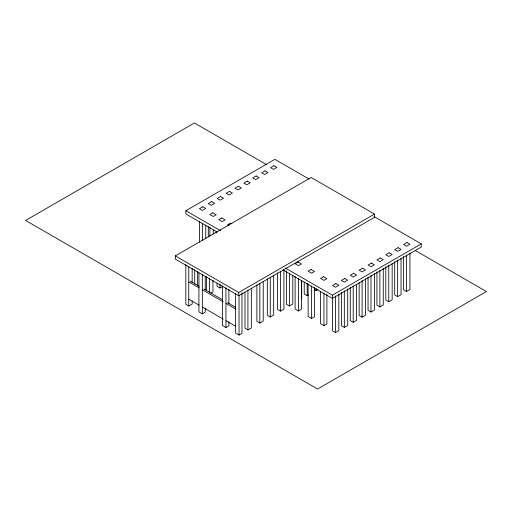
<?xml version="1.0" encoding="UTF-8"?>
<svg xmlns="http://www.w3.org/2000/svg" width="512" height="512" viewBox="0 0 512 512"><rect width="100%" height="100%" fill="white"/><g stroke="black" fill="none" stroke-linecap="round" stroke-linejoin="round"><path stroke-width="0.77" d="M217.274 232.083L185.882 213.958L185.882 210.726L274.886 159.341L309.011 179.04M175.334 255.878L311.123 177.478L374.534 214.086L374.534 217.325L238.746 295.725L175.334 259.117L175.334 255.878L238.746 292.486L374.534 214.086M185.824 264.602L185.824 304.339L188.762 306.035L192.16 304.077L192.16 300.896M210.918 293.248L212.96 292.07L212.96 280.147M217.062 283.13L217.062 286.31L220 288.006L222.72 286.432M198.925 272.96L198.925 311.904L202.323 313.862L205.261 312.166L205.261 308.192M222.547 285.805L222.547 325.542L225.946 327.507L228.89 325.811L228.89 321.837M235.635 293.363L235.635 333.101L239.034 335.059L241.971 333.363L241.971 292.832M244.986 292.474L244.986 328.237L247.923 329.933L251.322 327.968L251.322 288.23M256.89 284.8L256.89 321.357L259.834 323.053L263.232 321.094L263.232 281.357M267.328 278.771L267.328 315.334L270.272 317.03L273.67 315.066L273.67 275.328M277.574 272.858L277.574 309.414L280.512 311.117L283.91 309.152L283.91 270.208M286.464 270.906L286.464 304.288L289.402 305.984L292.8 304.019L292.8 275.411M304.237 282.106L304.237 294.022L307.174 295.725L308.531 294.938M314.298 289.574L316.064 290.592L318.099 289.414M295.098 276.422L295.098 309.005L298.496 310.97L301.434 309.274L301.434 280.659M285.12 267.898L332.371 295.174L421.267 243.853L421.267 247.085L332.371 298.413L283.066 269.946M308.122 283.942L308.122 316.525L311.52 318.49L314.464 316.794L314.464 287.386M320.557 291.123L320.557 323.706L323.955 325.67L326.893 323.974L326.893 294.566M332.499 297.485L332.499 330.861L335.437 332.563L338.835 330.598L338.835 294.042M341.382 292.352L341.382 325.734L344.32 327.43L347.718 325.466L347.718 288.909M350.272 287.226L350.272 320.602L353.21 322.298L356.608 320.339L356.608 284.576M359.155 282.886L359.155 315.469L362.093 317.171L365.491 315.206L365.491 278.65M368.045 276.96L368.045 310.342L370.982 312.038L374.381 310.074L374.381 273.517M376.928 271.834L376.928 305.21L379.866 306.906L383.264 304.947L383.264 268.39M385.818 266.701L385.818 300.077L388.755 301.779L392.154 299.814L392.154 263.258M394.701 261.568L394.701 294.95L397.638 296.646L401.043 294.682L401.043 258.125M403.59 256.442L403.59 289.818L406.528 291.514L409.926 289.555L409.926 252.998M374.016 216.57L421.267 243.853M266.368 164.525L194.406 122.982L25.6 220.442L317.594 389.018L486.4 291.558L415.13 250.413M231.949 223.853L230.586 223.066L227.648 224.768L229.011 225.549M185.882 210.726L220.691 230.822M190.253 281.126L199.213 286.298M204.038 289.082L222.656 299.834M227.482 302.618L235.75 307.392M188.819 281.952L199.162 287.923M202.611 289.907L223.29 301.85M226.048 303.443L235.699 309.018M188.819 299.219L199.162 305.19M202.611 307.181L223.29 319.123M226.048 320.717L235.699 326.285M406.528 254.957L406.528 291.514M397.638 260.09L397.638 296.646M388.755 265.216L388.755 301.779M379.866 270.349L379.866 306.906M370.982 275.482L370.982 312.038M362.093 280.608L362.093 317.171M353.21 285.741L353.21 322.298M344.32 290.874L344.32 327.43M335.437 296L335.437 332.563M332.371 295.174L332.371 298.413M323.955 293.082L323.955 325.67M316.064 288.205L316.064 290.592M311.52 285.907L311.52 318.49M307.174 283.008L307.174 295.725M301.69 280.614L301.69 298.893M298.496 278.387L298.496 310.97M289.402 273.402L289.402 305.984M280.512 271.379L280.512 311.117M270.272 277.293L270.272 317.03M259.834 283.322L259.834 323.053M247.923 290.195L247.923 329.933M239.034 295.328L239.034 335.059M238.746 292.486L238.746 295.725M228.89 289.254L228.89 303.558M225.946 287.77L225.946 327.507M220 284.032L220 288.006M216.211 231.456L216.211 233.05M213.274 229.978L213.274 233.952M209.875 227.219L209.875 235.962M209.562 278.138L209.562 292.442M208.301 226.65L208.301 236.979M206.624 276.442L206.624 290.746M205.754 225.152L205.754 238.662M205.261 276.403L205.261 289.914M202.355 223.142L202.355 240.627M202.323 274.125L202.323 313.862M199.418 221.446L199.418 242.112M197.651 271.501L197.651 285.805M194.714 269.805L194.714 284.109M192.16 268.314L192.16 282.618M188.762 266.304L188.762 306.035M202.816 206.771L199.418 208.73L202.355 210.426L205.754 208.467L202.816 206.771M211.699 201.638L208.301 203.603L211.245 205.299L214.643 203.334L211.699 201.638M220.589 196.506L217.19 198.47L220.128 200.166L223.526 198.202L220.589 196.506M229.472 191.379L226.074 193.338L229.018 195.034L232.416 193.075L229.472 191.379M238.362 186.246L234.963 188.211L237.901 189.907L241.299 187.942L238.362 186.246M247.251 181.114L243.846 183.078L246.79 184.774L250.189 182.81L247.251 181.114M256.134 175.987L252.736 177.946L255.674 179.642L259.072 177.683L256.134 175.987M265.024 170.854L261.626 172.819L264.563 174.515L267.962 172.55L265.024 170.854M273.907 165.722L270.509 167.686L273.446 169.382L276.845 167.418L273.907 165.722M212.813 212.806L209.875 214.502L213.274 216.467L216.211 214.771L212.813 212.806M221.702 217.939L218.765 219.635L222.163 221.6L225.101 219.898L221.702 217.939M298.035 262.01L295.098 263.706L298.496 265.67L301.434 263.974L298.035 262.01M311.066 269.53L308.122 271.226L311.52 273.19L314.464 271.494L311.066 269.53M323.494 276.71L320.557 278.406L323.955 280.371L326.893 278.669L323.494 276.71M335.898 283.603L332.499 285.562L335.437 287.258L338.835 285.299L335.898 283.603M344.781 278.47L341.382 280.435L344.32 282.131L347.718 280.166L344.781 278.47M353.67 273.338L350.272 275.302L353.21 276.998L356.608 275.04L353.67 273.338M362.554 268.211L359.155 270.17L362.093 271.866L365.491 269.907L362.554 268.211M371.443 263.078L368.045 265.043L370.982 266.739L374.381 264.774L371.443 263.078M380.326 257.946L376.928 259.91L379.866 261.606L383.264 259.648L380.326 257.946M389.216 252.819L385.818 254.778L388.755 256.474L392.154 254.515L389.216 252.819M398.099 247.686L394.701 249.651L397.638 251.347L401.043 249.382L398.099 247.686M406.989 242.554L403.59 244.518L406.528 246.214L409.926 244.256L406.989 242.554"/></g></svg>
